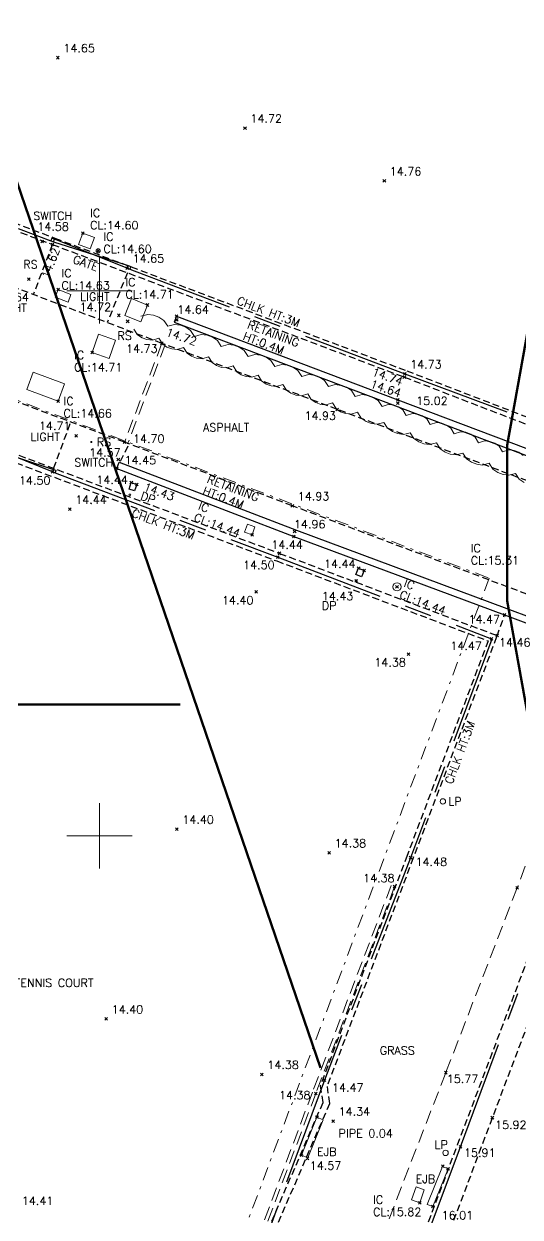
# Model space of a CAD drawing. Extents: x 521064 to 521635, y 174590 to 175241.
# Drawn here: x 521517.22 to 521535.44, y 174966 to 175009.79 of the extents above; entities that cross this region are included whole.
import ezdxf
from ezdxf.enums import TextEntityAlignment as Align

# ---------------------------------------------------------------- set-up
doc = ezdxf.new("R2010")
doc.units = 0
doc.header["$PDMODE"] = 3
doc.header["$PDSIZE"] = 0.05
for name, pattern in [('Centre', [7, 4, -1, 1, -1]), ('DASHDOT', [1, 0.5, -0.25, 0, -0.25]), ('DASHED', [0.75, 0.5, -0.25]), ('HIDDEN', [0.375, 0.25, -0.125])]:
    doc.linetypes.add(name, pattern=pattern)
for name, color, linetype, lineweight in [('I031G_SURVEY-GRID', 7, 'CONTINUOUS', 18), ('I277G_CANOPY', 30, 'DASHDOT', 18), ('I901G_TITLE-SHEET', 7, 'CONTINUOUS', 18), ('I910T_TXT-GEN-S', 7, 'CONTINUOUS', 13), ('I923G_SURVEY-POINT', 7, 'CONTINUOUS', 18), ('I923T_SURVEY-LEVEL', 7, 'CONTINUOUS', 13), ('I960G_COVER', 1, 'CONTINUOUS', 18), ('I960T_COVER-TXT', 1, 'CONTINUOUS', 13), ('I963G_SW', 200, 'DASHED', 18), ('I976G_ST-FURN', 220, 'CONTINUOUS', 18), ('I976T_ST-FURN-TXT', 220, 'CONTINUOUS', 13), ('I991G_SLOPE', 21, 'DASHED', 18), ('I995G_VEGETATION', 102, 'CONTINUOUS', 18)]:
    doc.layers.add(name, color=color, linetype=linetype, lineweight=lineweight)
for name, color, linetype in [('I280G_BLDG-FRAME', 7, 'HIDDEN'), ('I940G_SURFACE', 200, 'HIDDEN'), ('I971G_FENCE', 5, 'Centre'), ('I972G_WALL', 10, 'CONTINUOUS'), ('I973G_GATE', 20, 'CONTINUOUS')]:
    doc.layers.add(name, color=color, linetype=linetype)
doc.styles.add('MONOTXT', font='simplex.shx')
doc.styles.get("Standard").update_dxf_attribs({"font": 'simplex.shx'})

msp = doc.modelspace()

# ---------------------------------------------------------------- linework, layer by layer
at = {"layer": 'I031G_SURVEY-GRID'}
for p, q in [((521520, 175001.2), (521520, 174998.8)), ((521518.8, 175000), (521521.2, 175000)), ((521520, 174981.2), (521520, 174978.8)), ((521518.8, 174980), (521521.2, 174980))]:
    msp.add_line(p, q, dxfattribs=at)
at = {"layer": 'I277G_CANOPY'}
msp.add_line((521500.857, 175002.049, 19.252), (521534.302, 174989.453, 19.243), dxfattribs=at)
msp.add_polyline3d([(521500.857, 175002.049, 19.252), (521534.302, 174989.453, 19.243), (521520.002, 174951.384, 19.249)], dxfattribs=at)
at = {"layer": 'I280G_BLDG-FRAME'}
for points in [[(521521.165, 174992.958, 14.443), (521521.369, 174992.887, 14.59), (521521.286, 174992.651, 14.59), (521521.083, 174992.722, 14.443)], [(521529.51, 174989.818, 14.44), (521529.711, 174989.733, 14.447), (521529.613, 174989.503, 14.447), (521529.412, 174989.588, 14.44)]]:
    msp.add_polyline3d(points, close=True, dxfattribs=at)
at = {"layer": 'I923G_SURVEY-POINT'}
for p in [(521518.472, 175008.551, 14.652), (521525.338, 175005.968, 14.716), (521530.452, 175004.031, 14.758), (521517.897, 175001.801, 14.584), (521519.388, 175002.114, 14.604), (521518.268, 175001.697, 14.618), (521519.947, 175001.464, 14.602), (521521.014, 175000.83, 14.645), (521517.403, 175000.421, 14.644), (521518.479, 175000.04, 14.634), (521521.762, 174999.474, 14.712), (521520.702, 174999.096, 14.721), (521521.03, 174998.876, 14.668), (521522.82, 174999.07, 14.637), (521522.835, 174998.935, 14.72), (521522.29, 174998.068, 14.725), (521519.724, 174997.73, 14.71), (521531.187, 174996.825, 14.736), (521531.2, 174996.946, 14.734), (521518.476, 174995.95, 14.658), (521530.943, 174995.994, 14.644), (521530.946, 174995.872, 15.022), (521528.726, 174995.645, 14.929), (521519.136, 174994.669, 14.713), (521520.912, 174994.441, 14.697), (521520.631, 174993.475, 14.445), (521520.689, 174993.805, 14.571), (521518.271, 174993.35, 14.498), (521521.165, 174992.958, 14.443), (521521.369, 174992.887, 14.59), (521518.907, 174991.981, 14.44), (521527.076, 174992.105, 14.927), (521525.597, 174991.042, 14.444), (521527.134, 174990.977, 14.445), (521527.162, 174991.168, 14.956), (521526.545, 174990.22, 14.498), (521526.609, 174990.362, 14.441), (521529.51, 174989.818, 14.44), (521529.711, 174989.733, 14.447), (521529.414, 174989.349, 14.435), (521530.918, 174989.132, 14.439), (521525.744, 174988.949, 14.396), (521534.859, 174988.101, 14.47), (521534.388, 174987.229, 14.471), (521534.595, 174987.342, 14.457), (521531.339, 174986.664, 14.383), (521522.836, 174980.241, 14.404), (521528.427, 174979.373, 14.385), (521531.418, 174979.193, 14.475), (521530.827, 174978.131, 14.379), (521535.329, 174978.084, 15.771), (521520.245, 174973.275, 14.4), (521525.96, 174971.239, 14.38), (521532.708, 174971.304, 15.769), (521528.251, 174971.033, 14.473), (521527.937, 174970.542, 14.382), (521527.98, 174969.667, 14.566), (521528.573, 174969.527, 14.339), (521534.416, 174969.652, 15.919), (521533.245, 174968.586, 15.909), (521527.41, 174968.277, 14.569), (521527.634, 174968.161, 14.571), (521532.597, 174967.872, 15.997), (521532.79, 174967.78, 15.996), (521531.752, 174966.529, 15.819), (521532.228, 174966.389, 16.009)]:
    msp.add_point(p, dxfattribs=at)
at = {"layer": 'I940G_SURFACE'}
for p, q in [((521533.936, 174968.36, 15.906), (521537.219, 174977.044, 15.907)), ((521530.102, 174958.164, 15.907), (521533.936, 174968.36, 15.906))]:
    msp.add_line(p, q, dxfattribs=at)
for points in [[(521539.565, 174991.565, 15.344), (521528.726, 174995.645, 14.929), (521522.29, 174998.068, 14.725), (521515.56, 175000.619, 14.583), (521508.173, 175003.395, 14.235), (521500.114, 175006.455, 13.876), (521490.279, 175010.21, 13.467), (521483.84, 175012.595, 13.215)], [(521538.144, 174987.935, 15.321), (521527.076, 174992.105, 14.927), (521520.912, 174994.441, 14.697), (521514.231, 174996.945, 14.553), (521506.795, 174999.766, 14.211), (521498.633, 175002.837, 13.842), (521489.068, 175006.496, 13.469), (521482.389, 175009.016, 13.198)], [(521502.41, 175007.677, 14.468), (521510.085, 175004.782, 14.548), (521518.268, 175001.697, 14.618), (521531.187, 174996.825, 14.736), (521537.302, 174994.473, 14.816)], [(521502.498, 175007.911, 14.468), (521510.173, 175005.016, 14.548), (521518.356, 175001.931, 14.618), (521531.275, 174997.059, 14.736), (521536.83, 174994.922, 14.809)], [(521518.266, 175001.693, 14.619), (521517.563, 174999.85, 14.63)], [(521521.021, 175000.654, 14.64), (521520.28, 174998.83, 14.694)], [(521511.075, 174996.205, 14.442), (521526.609, 174990.362, 14.441), (521534.595, 174987.342, 14.457)], [(521510.969, 174995.925, 14.442), (521526.504, 174990.082, 14.441), (521534.261, 174987.147, 14.456)], [(521518.314, 174993.481, 14.499), (521518.945, 174995.179, 14.679)], [(521521.039, 174994.29, 14.69), (521520.734, 174993.697, 14.547)], [(521534.591, 174987.323, 14.436), (521534.859, 174988.094, 14.47)], [(521534.261, 174987.147, 14.471), (521531.289, 174979.27, 14.469), (521528.101, 174970.824, 14.462), (521528.19, 174970.199, 14.447), (521525.54, 174964.058, 14.467), (521521.355, 174952.943, 14.461)], [(521534.572, 174987.292, 14.471), (521531.513, 174979.185, 14.469), (521528.348, 174970.797, 14.462), (521528.437, 174970.166, 14.447), (521525.763, 174963.968, 14.467), (521521.58, 174952.859, 14.461)], [(521526.49, 174950.983, 15.903), (521529.307, 174958.464, 15.907), (521533.141, 174968.66, 15.906), (521536.424, 174977.344, 15.907), (521539.469, 174985.469, 15.886), (521545.908, 174983.021, 15.922), (521565.013, 174975.82, 15.917), (521571.716, 174973.305, 15.91)]]:
    msp.add_polyline3d(points, dxfattribs=at)
at = {"layer": 'I960G_COVER'}
for points in [[(521519.388, 175002.114, 14.604), (521519.816, 175001.952, 14.612), (521519.658, 175001.536, 14.609), (521519.23, 175001.698, 14.601)], [(521518.479, 175000.04, 14.634), (521518.946, 174999.864, 14.636), (521518.841, 174999.583, 14.638), (521518.373, 174999.759, 14.636)], [(521521.762, 174999.474, 14.712), (521521.174, 174999.711, 14.721), (521520.924, 174999.093, 14.693), (521521.513, 174998.855, 14.684)], [(521519.724, 174997.73, 14.71), (521519.955, 174998.399, 14.71), (521520.588, 174998.181, 14.719), (521520.357, 174997.512, 14.719)], [(521518.476, 174995.95, 14.658), (521517.327, 174996.369, 14.643), (521517.56, 174997.008, 14.645), (521518.709, 174996.588, 14.66)], [(521525.597, 174991.042, 14.444), (521525.325, 174991.138, 14.443), (521525.429, 174991.431, 14.445), (521525.7, 174991.335, 14.446)], [(521531.752, 174966.529, 15.819), (521531.917, 174967.009, 15.812), (521531.615, 174967.112, 15.812), (521531.45, 174966.633, 15.819)]]:
    msp.add_polyline3d(points, close=True, dxfattribs=at)
for centre, radius in [((521519.947, 175001.464, 14.602), 0.075), ((521530.918, 174989.132, 14.439), 0.15)]:
    msp.add_circle(centre, radius, dxfattribs=at)
at = {"layer": 'I963G_SW'}
for points in [[(521522.287, 174998.069, 14.725), (521520.907, 174994.424, 14.697)], [(521522.408, 174998.023, 14.725), (521521.029, 174994.378, 14.697)], [(521530.706, 174978.177, 14.379), (521527.815, 174970.589, 14.382), (521524.301, 174961.222, 14.382)], [(521530.827, 174978.131, 14.379), (521527.937, 174970.542, 14.382), (521524.423, 174961.176, 14.382)]]:
    msp.add_polyline3d(points, dxfattribs=at)
at = {"layer": 'I971G_FENCE'}
for points in [[(521515.068, 175042.078, 14.504), (521510.9, 175031.112, 14.489), (521506.797, 175020.109, 14.484), (521502.164, 175007.876, 14.486), (521510.471, 175004.766, 14.551), (521518.309, 175001.795, 14.626)], [(521521.014, 175000.83, 14.645), (521531.2, 174996.946, 14.734), (521537.237, 174994.698, 14.804)], [(521518.271, 174993.35, 14.498), (521526.545, 174990.22, 14.498), (521534.388, 174987.229, 14.471)], [(521534.399, 174987.215, 14.477), (521531.418, 174979.193, 14.475), (521528.251, 174971.033, 14.473), (521525.521, 174963.631, 14.468), (521521.52, 174952.936, 14.46)], [(521526.57, 174951.028, 15.901), (521529.411, 174958.371, 15.902), (521533.245, 174968.586, 15.909), (521536.615, 174977.596, 15.908), (521539.57, 174985.258, 15.895), (521545.918, 174982.854, 15.919), (521554.123, 174979.734, 15.921)]]:
    msp.add_polyline3d(points, dxfattribs=at)
at = {"layer": 'I972G_WALL'}
for points in [[(521522.82, 174999.07, 14.637), (521522.735, 174998.845, 14.637), (521530.858, 174995.77, 14.644), (521536.762, 174993.539, 14.862), (521538.627, 174992.851, 15.316), (521538.71, 174993.076, 15.316)], [(521522.82, 174999.07, 14.637), (521530.943, 174995.994, 14.644), (521536.847, 174993.764, 14.862), (521538.71, 174993.076, 15.316)], [(521520.631, 174993.475, 14.445), (521520.721, 174993.708, 14.445), (521527.223, 174991.211, 14.445), (521534.947, 174988.336, 14.47), (521536.779, 174987.653, 15.26), (521536.692, 174987.419, 15.26)], [(521520.631, 174993.475, 14.445), (521527.134, 174990.977, 14.445), (521534.859, 174988.101, 14.47), (521536.692, 174987.419, 15.26)]]:
    msp.add_polyline3d(points, dxfattribs=at)
at = {"layer": 'I973G_GATE'}
for points, elevation in [([(521518.308, 175001.795), (521518.342, 175001.889), (521518.247, 175001.923), (521518.214, 175001.829), (521518.308, 175001.795), (521521.048, 175000.924), (521521.142, 175000.89), (521521.108, 175000.796), (521521.014, 175000.83), (521521.048, 175000.924), (521521.014, 175000.83), (521518.342, 175001.889)], 14.645), ([(521515.332, 174994.429), (521515.366, 174994.523), (521515.272, 174994.557), (521515.238, 174994.463), (521515.332, 174994.429), (521518.305, 174993.444), (521518.399, 174993.41), (521518.365, 174993.316), (521518.271, 174993.35), (521518.305, 174993.444), (521518.271, 174993.35), (521515.366, 174994.523)], 14.498)]:
    msp.add_lwpolyline(points, dxfattribs=dict(at, elevation=elevation))
at = {"layer": 'I976G_ST-FURN'}
for points in [[(521527.98, 174969.667, 14.566), (521527.41, 174968.277, 14.569), (521527.643, 174968.182, 14.571), (521528.213, 174969.572, 14.568)], [(521532.228, 174966.389, 16.009), (521532.79, 174967.78, 15.996), (521532.592, 174967.86, 15.997), (521532.03, 174966.469, 16.01)]]:
    msp.add_polyline3d(points, close=True, dxfattribs=at)
for centre, radius in [((521521.03, 174998.876, 14.668), 0.02), ((521519.697, 174994.447, 14.613), 0.02), ((521521.107, 174992.504, 14.431), 0.035), ((521529.414, 174989.349, 14.435), 0.035), ((521532.601, 174981.259, 14.506), 0.1), ((521532.7, 174968.362, 15.827), 0.1)]:
    msp.add_circle(centre, radius, dxfattribs=at)
at = {"layer": 'I991G_SLOPE'}
msp.add_polyline3d([(521539.268, 174985.706, 15.781), (521537.2, 174983.092, 15.69), (521535.329, 174978.084, 15.771), (521532.708, 174971.304, 15.769), (521529.779, 174963.758, 15.729), (521527.003, 174956.314, 15.727), (521525.04, 174951.912, 15.75), (521524.894, 174951.44, 15.728)], dxfattribs=at)
at = {"layer": 'I995G_VEGETATION', "linetype": 'Continuous'}
for points in [[(521530.368, 174995.752, 14.889), (521530.224, 174995.966, 14.889), (521530.045, 174996.086, 14.889), (521529.848, 174996.16, 14.889), (521529.634, 174996.186, 14.889), (521529.385, 174996.119, 14.889), (521529.241, 174996.333, 14.869), (521529.062, 174996.454, 14.869), (521528.865, 174996.527, 14.869), (521528.651, 174996.554, 14.869), (521528.402, 174996.487, 14.869), (521528.257, 174996.701, 14.85), (521528.078, 174996.821, 14.85), (521527.882, 174996.895, 14.85), (521527.668, 174996.922, 14.85), (521527.418, 174996.855, 14.85), (521527.274, 174997.069, 14.83), (521527.095, 174997.189, 14.83), (521526.898, 174997.263, 14.83), (521526.684, 174997.289, 14.83), (521526.435, 174997.222, 14.83), (521526.291, 174997.436, 14.811), (521526.112, 174997.557, 14.811), (521525.915, 174997.63, 14.811), (521525.701, 174997.657, 14.811), (521525.452, 174997.59, 14.811), (521525.308, 174997.804, 14.791), (521525.129, 174997.924, 14.791), (521524.932, 174997.998, 14.791), (521524.718, 174998.025, 14.791), (521524.469, 174997.958, 14.791), (521524.324, 174998.172, 14.771), (521524.145, 174998.292, 14.771), (521523.949, 174998.366, 14.771), (521523.734, 174998.392, 14.771), (521523.485, 174998.325, 14.771), (521523.341, 174998.539, 14.752), (521523.162, 174998.66, 14.752), (521522.965, 174998.733, 14.752), (521522.751, 174998.76, 14.752), (521522.502, 174998.693, 14.752), (521522.358, 174998.907, 14.732), (521522.179, 174999.027, 14.732), (521521.982, 174999.101, 14.732), (521521.768, 174999.127, 14.732), (521521.519, 174999.06, 14.732)], [(521521.263, 174998.594, 14.725), (521521.393, 174998.386, 14.725), (521521.558, 174998.271, 14.725), (521521.74, 174998.203, 14.725), (521521.94, 174998.182, 14.725), (521522.174, 174998.255, 14.725), (521522.304, 174998.047, 14.754), (521522.469, 174997.932, 14.754), (521522.651, 174997.864, 14.754), (521522.851, 174997.843, 14.754), (521523.085, 174997.916, 14.754), (521523.215, 174997.707, 14.783), (521523.38, 174997.592, 14.783), (521523.562, 174997.525, 14.783), (521523.762, 174997.503, 14.783), (521523.997, 174997.576, 14.783), (521524.127, 174997.368, 14.813), (521524.291, 174997.253, 14.813), (521524.474, 174997.185, 14.813), (521524.673, 174997.164, 14.813), (521524.908, 174997.237, 14.813), (521525.038, 174997.028, 14.842), (521525.202, 174996.914, 14.842), (521525.385, 174996.846, 14.842), (521525.584, 174996.825, 14.842), (521525.819, 174996.897, 14.842), (521525.949, 174996.689, 14.871), (521526.114, 174996.574, 14.871), (521526.296, 174996.506, 14.871), (521526.496, 174996.485, 14.871), (521526.73, 174996.558, 14.871), (521526.86, 174996.35, 14.9), (521527.025, 174996.235, 14.9), (521527.207, 174996.167, 14.9), (521527.407, 174996.146, 14.9), (521527.641, 174996.219, 14.9), (521527.771, 174996.01, 14.929), (521527.936, 174995.895, 14.929), (521528.118, 174995.828, 14.929), (521528.318, 174995.806, 14.929), (521528.552, 174995.879, 14.929), (521528.682, 174995.671, 14.958), (521528.847, 174995.556, 14.958), (521529.029, 174995.488, 14.958), (521529.229, 174995.467, 14.958), (521529.464, 174995.54, 14.958)], [(521535.55, 174993.957, 15.147), (521535.391, 174994.07, 15.147), (521535.214, 174994.137, 15.147), (521535.02, 174994.157, 15.147), (521534.79, 174994.083, 15.147), (521534.666, 174994.29, 15.102), (521534.507, 174994.404, 15.102), (521534.33, 174994.471, 15.102), (521534.135, 174994.491, 15.102), (521533.905, 174994.417, 15.102), (521533.781, 174994.624, 15.057), (521533.622, 174994.738, 15.057), (521533.445, 174994.804, 15.057), (521533.251, 174994.824, 15.057), (521533.021, 174994.751, 15.057), (521532.897, 174994.958, 15.012), (521532.738, 174995.071, 15.012), (521532.561, 174995.138, 15.012), (521532.366, 174995.158, 15.012), (521532.137, 174995.085, 15.012), (521532.013, 174995.292, 14.966), (521531.853, 174995.405, 14.966), (521531.677, 174995.472, 14.966), (521531.482, 174995.492, 14.966), (521531.252, 174995.418, 14.966), (521531.128, 174995.625, 14.921), (521530.969, 174995.739, 14.921), (521530.792, 174995.806, 14.921), (521530.598, 174995.826, 14.921), (521530.368, 174995.752, 14.921)], [(521529.465, 174995.539, 14.993), (521529.605, 174995.324, 14.993), (521529.78, 174995.203, 14.993), (521529.973, 174995.128, 14.993), (521530.185, 174995.1, 14.993), (521530.432, 174995.165, 14.993), (521530.572, 174994.95, 15.032), (521530.747, 174994.828, 15.032), (521530.94, 174994.754, 15.032), (521531.152, 174994.725, 15.032), (521531.399, 174994.79, 15.032), (521531.539, 174994.576, 15.072), (521531.714, 174994.454, 15.072), (521531.907, 174994.379, 15.072), (521532.119, 174994.351, 15.072), (521532.366, 174994.416, 15.072), (521532.506, 174994.201, 15.112), (521532.681, 174994.08, 15.112), (521532.874, 174994.005, 15.112), (521533.086, 174993.977, 15.112), (521533.333, 174994.042, 15.112), (521533.473, 174993.827, 15.151), (521533.648, 174993.705, 15.151), (521533.842, 174993.631, 15.151), (521534.053, 174993.602, 15.151), (521534.301, 174993.667, 15.151), (521534.44, 174993.453, 15.191), (521534.615, 174993.331, 15.191), (521534.809, 174993.256, 15.191), (521535.02, 174993.228, 15.191), (521535.268, 174993.293, 15.191), (521535.407, 174993.078, 15.231), (521535.582, 174992.957, 15.231)]]:
    msp.add_polyline3d(points, dxfattribs=at)

# ---------------------------------------------------------------- texts
at = {"layer": 'I901G_TITLE-SHEET'}
msp.add_text('A0', height=40, dxfattribs=at).set_placement((521498.962, 174971.479))
at = {"layer": 'I910T_TXT-GEN-S', "style": 'MONOTXT'}
for s, p in [('SWITCH', (521517.567, 175002.599)), ('LIGHT', (521519.289, 174999.633)), ('LIGHT', (521516.246, 174999.222)), ('ASPHALT', (521523.797, 174994.833)), ('LIGHT', (521517.466, 174994.487)), ('SWITCH', (521519.075, 174993.549)), ('CLAY TENNIS COURT', (521515.729, 174974.449)), ('GRASS', (521530.285, 174971.969)), ('PIPE 0.04', (521528.773, 174968.927))]:
    msp.add_text(s, height=0.3, dxfattribs=at).set_placement(p)
msp.add_text('GATE', height=0.3, rotation=340.367, dxfattribs=at).set_placement((521519.494, 175001.009), align=Align.MIDDLE)
for s, rotation, p in [('CHLK HT:3M', 339.1285, (521525.015, 174999.518)), ('RETAINING', 339.2958, (521525.399, 174998.632)), ('HT:0.4M', 339.2958, (521525.24, 174998.211)), ('RETAINING', 339.2017, (521523.919, 174992.962)), ('HT:0.4M', 339.2017, (521523.759, 174992.541)), ('CHLK HT:3M', 339.2782, (521521.15, 174991.72)), ('CHLK HT:3M', 69.6173, (521532.944, 174981.863))]:
    msp.add_text(s, height=0.3, rotation=rotation, dxfattribs=at).set_placement(p)
at = {"layer": 'I923T_SURVEY-LEVEL', "style": 'MONOTXT'}
for s, p in [('14.65', (521518.672, 175008.751, 14.652)), ('14.72', (521525.538, 175006.168, 14.716)), ('14.76', (521530.652, 175004.231, 14.758)), ('14.58', (521517.714, 175002.202, 14.584)), ('CL:14.60', (521519.653, 175002.252, 14.604)), ('CL:14.60', (521520.14, 175001.383, 14.602)), ('14.65', (521521.214, 175001.03, 14.645)), ('CL:14.63', (521518.601, 175000.043, 14.634)), ('14.64', (521516.246, 174999.611, 14.644)), ('CL:14.71', (521520.948, 174999.714, 14.712)), ('14.72', (521519.267, 174999.25, 14.721)), ('14.64', (521522.856, 174999.157, 14.637)), ('14.73', (521520.973, 174997.725, 14.725)), ('CL:14.71', (521519.062, 174997.04, 14.71)), ('14.73', (521531.4, 174997.146, 14.734)), ('15.02', (521531.621, 174995.808, 15.022)), ('CL:14.66', (521518.676, 174995.35, 14.658)), ('14.93', (521527.522, 174995.262, 14.929)), ('14.71', (521517.773, 174994.89, 14.713)), ('14.70', (521521.227, 174994.417, 14.697)), ('14.57', (521519.618, 174993.911, 14.571)), ('14.45', (521520.917, 174993.632, 14.445)), ('14.50', (521517.039, 174992.886, 14.498)), ('14.44', (521519.88, 174992.909, 14.443)), ('14.44', (521519.107, 174992.181, 14.44)), ('14.93', (521527.276, 174992.305, 14.927)), ('14.96', (521527.133, 174991.28, 14.956)), ('14.44', (521526.304, 174990.53, 14.445)), ('14.50', (521525.268, 174989.785, 14.498)), ('14.44', (521528.237, 174989.826, 14.44)), ('CL:15.31', (521533.624, 174989.954, 15.306)), ('14.40', (521524.491, 174988.49, 14.396)), ('14.43', (521528.159, 174988.643, 14.435)), ('14.47', (521533.542, 174987.793, 14.47)), ('14.47', (521532.878, 174986.82, 14.471)), ('14.46', (521534.662, 174986.943, 14.457)), ('14.38', (521530.083, 174986.212, 14.383)), ('14.40', (521523.036, 174980.441, 14.404)), ('14.38', (521528.627, 174979.573, 14.385)), ('14.48', (521531.598, 174978.894, 14.475)), ('14.38', (521529.672, 174978.294, 14.379)), ('14.40', (521520.445, 174973.475, 14.4)), ('14.38', (521526.16, 174971.439, 14.38)), ('15.77', (521532.746, 174970.926, 15.769)), ('14.47', (521528.532, 174970.607, 14.473)), ('14.38', (521526.584, 174970.329, 14.382)), ('14.34', (521528.773, 174969.727, 14.339)), ('15.92', (521534.517, 174969.241, 15.919)), ('15.91', (521533.377, 174968.217, 15.909)), ('14.57', (521527.716, 174967.743, 14.566)), ('14.41', (521517.147, 174966.451, 14.406)), ('CL:15.82', (521530.038, 174966.044, 15.819)), ('16.01', (521532.557, 174965.922, 16.009))]:
    msp.add_text(s, height=0.3, dxfattribs=at).set_placement(p)
for s, rotation, p in [('14.62', 69.1932, (521518.136, 175000.42, 14.618)), ('14.72', 341.1049, (521522.41, 174998.356, 14.72)), ('14.74', 339.8754, (521529.974, 174996.905, 14.736)), ('14.64', 341.1139, (521529.912, 174996.456, 14.644)), ('14.43', 339.9048, (521521.593, 174992.678, 14.431)), ('CL:14.44', 339.1557, (521523.435, 174991.566, 14.444)), ('CL:14.44', 339.0894, (521530.979, 174988.729, 14.439))]:
    msp.add_text(s, height=0.3, rotation=rotation, dxfattribs=at).set_placement(p)
at = {"layer": 'I960T_COVER-TXT', "style": 'MONOTXT'}
for p in [(521519.653, 175002.702), (521520.14, 175001.833), (521518.601, 175000.493), (521520.948, 175000.164), (521519.062, 174997.49), (521518.676, 174995.8), (521533.624, 174990.404), (521530.038, 174966.494)]:
    msp.add_text('IC', height=0.3, dxfattribs=at).set_placement(p)
for rotation, p in [(339.1557, (521523.595, 174991.987)), (339.0894, (521531.14, 174989.149))]:
    msp.add_text('IC', height=0.3, rotation=rotation, dxfattribs=at).set_placement(p)
at = {"layer": 'I976T_ST-FURN-TXT', "style": 'MONOTXT'}
for s, p in [('RS', (521517.202, 175000.816)), ('RS', (521520.654, 174998.2)), ('RS', (521519.897, 174994.297)), ('DP', (521528.159, 174988.293)), ('LP', (521532.801, 174981.109)), ('LP', (521532.293, 174968.515)), ('EJB', (521527.979, 174968.249)), ('EJB', (521531.601, 174967.255))]:
    msp.add_text(s, height=0.3, dxfattribs=at).set_placement(p)
msp.add_text('DP', height=0.3, rotation=339.9048, dxfattribs=at).set_placement((521521.473, 174992.349))

doc.saveas('drawing.dxf')
